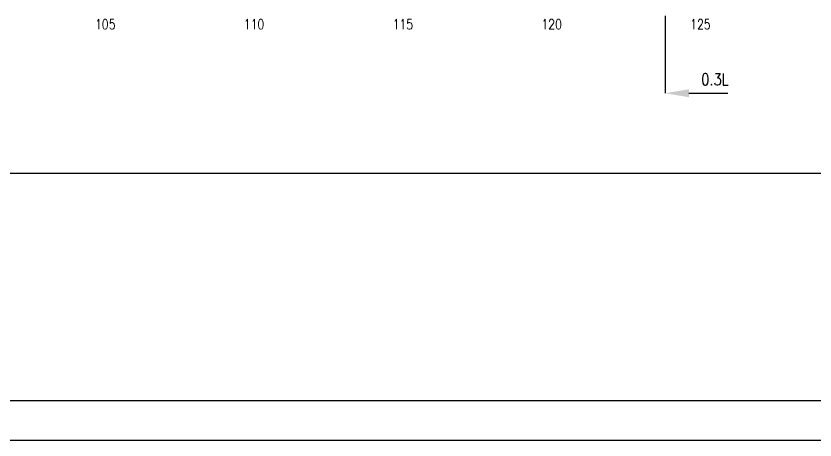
# Model space of a CAD drawing. Extents: x 373818 to 564480, y 322172 to 634257.
# Drawn here: x 490590 to 510728, y 322272 to 332965 of the extents above; entities that cross this region are included whole.
import ezdxf
from ezdxf.enums import TextEntityAlignment as Align

# ---------------------------------------------------------------- set-up
doc = ezdxf.new("R2010")
doc.units = 0
doc.header["$LTSCALE"] = 40
doc.header["$MEASUREMENT"] = 0
doc.layers.get('0').update_dxf_attribs({"linetype": 'CONTINUOUS'})
doc.layers.add('BT_ENG', color=7, linetype='CONTINUOUS')
doc.layers.add('FRAME', color=7, linetype='CONTINUOUS')
doc.styles.add('ROMANS', font='romans.shx', dxfattribs={"width": 0.75, "height": 250, "bigfont": 'hzdx.shx'})

msp = doc.modelspace()

# ---------------------------------------------------------------- linework, layer by layer
for p, q in [((506949.6961420272, 332965.034454811), (506949.6961420272, 331016.034454811)), ((515339.996142027, 328991.1308083545), (440339.9961420269, 328991.1308083544))]:
    msp.add_line(p, q)
at = {"color": 0, "linetype": 'ByBlock'}
msp.add_line((507549.6961420272, 331016.034454811), (508528.0736029912, 331016.034454811), dxfattribs=at)
at = {"color": 2}
msp.add_line((418280.0053250678, 323271.5503269851), (563380.0053250678, 323271.5503269881), dxfattribs=at)
at = {"color": 0, "linetype": 'ByBlock'}
msp.add_solid([(507549.6961420272, 331116.034454811), (507549.6961420272, 330916.034454811), (506949.6961420272, 331016.034454811)], dxfattribs=at)
at = {"layer": 'BT_ENG'}
msp.add_line((415780.0053250678, 322271.5503269881), (564380.0053250678, 322271.5503269881), dxfattribs=at)

# ---------------------------------------------------------------- texts
at = {"style": 'ROMANS', "width": 0.8}
msp.add_text('0.3L', height=300, dxfattribs=at).set_placement((508204.9961420272, 331366.534454811), align=Align.MIDDLE)
at = {"layer": 'FRAME', "style": 'ROMANS', "width": 0.8}
for s, p in [('105', (492839.996142027, 332755.2937785737)), ('110', (496589.996142027, 332755.2937785737)), ('115', (500339.996142027, 332755.2937785737)), ('120', (504089.996142027, 332755.2937785737)), ('125', (507839.996142027, 332755.2937785737))]:
    msp.add_text(s, height=250, dxfattribs=at).set_placement(p, align=Align.MIDDLE)

doc.saveas('drawing.dxf')
